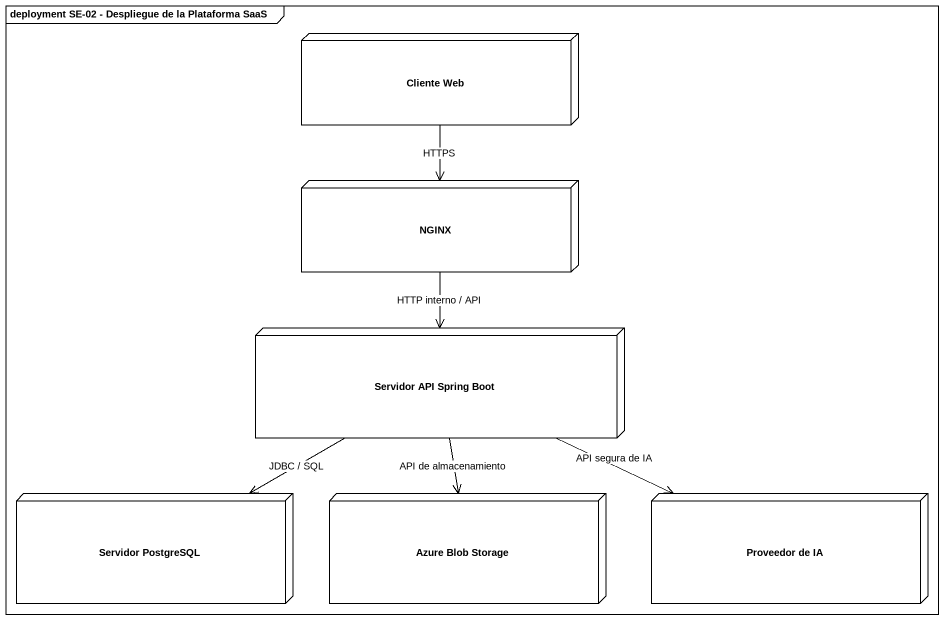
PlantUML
@startuml
mainframe deployment SE-02 - Despliegue de la Plataforma SaaS
node "Cliente Web" as Cliente_Web
node NGINX
node "Servidor API Spring Boot" as Servidor_API_Spring_Boot
node "Servidor PostgreSQL" as Servidor_PostgreSQL
node "Azure Blob Storage" as Azure_Blob_Storage
node "Proveedor de IA" as Proveedor_de_IA
Cliente_Web --> NGINX : HTTPS
NGINX --> Servidor_API_Spring_Boot : HTTP interno / API
Servidor_API_Spring_Boot -left-> Servidor_PostgreSQL : JDBC / SQL
Servidor_API_Spring_Boot --> Azure_Blob_Storage : API de almacenamiento
Servidor_API_Spring_Boot -right-> Proveedor_de_IA : API segura de IA
@enduml
